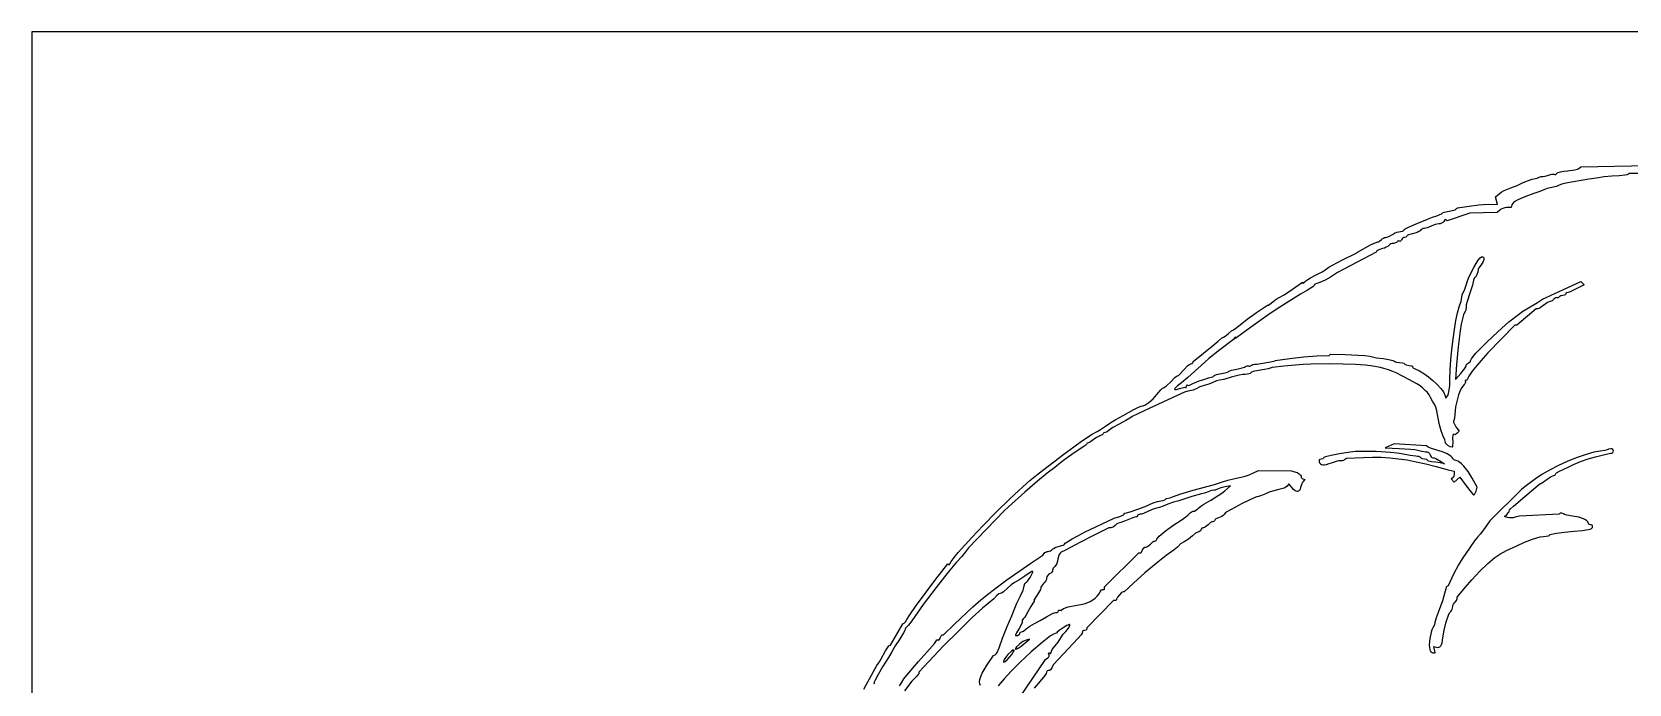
# Model space of a CAD drawing. Extents: x 49.4 to 149.4, y 52.5 to 152.5.
# Drawn here: x 49.4 to 101.1, y 131.4 to 152.5 of the extents above; entities that cross this region are included whole.
import ezdxf

# ---------------------------------------------------------------- set-up
doc = ezdxf.new("R2010")
doc.units = 0
doc.layers.add('LAYER_1', color=7, linetype='CONTINUOUS')

msp = doc.modelspace()

# ---------------------------------------------------------------- linework, layer by layer
at = {"layer": 'LAYER_1'}
for points in [[(149.443, 152.454), (49.444, 152.454), (49.444, 61.017)], [(76.338, 131.218), (76.65, 131.794), (76.756, 131.98), (76.809, 132.06), (76.845, 132.107), (76.9, 132.197), (77.041, 132.456), (77.1, 132.557), (77.151, 132.615), (77.196, 132.642), (77.598, 133.335), (77.641, 133.352), (77.685, 133.394), (77.731, 133.472), (77.822, 133.623), (78.011, 133.894), (78.664, 134.769), (79.049, 135.273), (79.085, 135.251), (79.111, 135.247), (79.122, 135.268), (79.161, 135.344), (79.254, 135.472), (79.386, 135.637), (79.827, 136.121), (80.195, 136.511), (80.619, 136.941), (81.06, 137.371), (81.478, 137.76), (81.707, 137.962), (81.972, 138.179), (82.801, 138.81), (83.33, 139.205), (83.474, 139.3), (83.722, 139.457), (83.883, 139.547), (83.99, 139.613), (84.147, 139.721), (84.326, 139.84), (84.484, 139.93), (84.725, 140.06), (85.068, 140.254), (85.219, 140.328), (85.302, 140.359), (85.356, 140.37), (85.417, 140.395), (85.554, 140.481), (85.692, 140.601), (85.755, 140.67), (85.812, 140.742), (85.939, 140.895), (85.991, 140.941), (86.026, 140.959), (86.062, 140.974), (86.118, 141.015), (86.258, 141.151), (86.394, 141.287), (86.445, 141.328), (86.476, 141.343), (86.507, 141.359), (86.556, 141.4), (86.686, 141.536), (86.817, 141.672), (86.869, 141.713), (86.902, 141.728), (86.943, 141.739), (86.969, 141.766), (86.985, 141.804), (87.322, 142.073), (87.599, 142.299), (87.793, 142.468), (87.899, 142.557), (87.962, 142.594), (88.024, 142.629), (88.126, 142.714), (88.227, 142.799), (88.288, 142.834), (88.364, 142.88), (88.499, 142.991), (88.73, 143.172), (89.034, 143.387), (89.39, 143.627), (89.415, 143.628), (89.467, 143.66), (89.556, 143.736), (89.666, 143.821), (89.767, 143.874), (89.931, 143.964), (90.192, 144.139), (90.521, 144.373), (90.521, 144.341), (90.529, 144.337), (90.552, 144.348), (90.629, 144.41), (90.689, 144.457), (90.773, 144.51), (90.966, 144.609), (91.157, 144.706), (91.237, 144.756), (91.294, 144.8), (91.366, 144.852), (91.487, 144.924), (91.811, 145.093), (92.228, 145.294), (92.3, 145.337), (92.722, 145.573), (92.873, 145.645), (92.952, 145.672), (92.979, 145.678), (93.011, 145.694), (93.07, 145.745), (93.099, 145.773), (93.135, 145.796), (93.173, 145.811), (93.208, 145.817), (93.25, 145.825), (93.306, 145.845), (93.431, 145.913), (93.495, 145.95), (93.564, 145.98), (93.63, 146.001), (93.683, 146.009), (93.76, 146.021), (93.783, 146.035), (93.791, 146.051), (93.804, 146.072), (93.837, 146.098), (93.948, 146.151), (94.248, 146.272), (94.561, 146.409), (94.719, 146.471), (94.862, 146.516), (94.963, 146.551), (94.999, 146.571), (95.02, 146.589), (95.046, 146.607), (95.1, 146.627), (95.26, 146.661), (95.412, 146.694), (95.458, 146.712), (95.475, 146.728), (95.493, 146.754), (95.535, 146.769), (95.908, 146.83), (96.217, 146.869), (96.521, 146.885), (96.821, 146.884), (96.761, 147.125), (96.875, 147.228), (96.941, 147.276), (97.034, 147.328), (97.143, 147.379), (97.255, 147.423), (97.456, 147.498), (97.567, 147.549), (97.654, 147.591), (97.798, 147.646), (97.948, 147.695), (98.048, 147.721), (98.105, 147.734), (98.173, 147.76), (98.24, 147.781), (98.294, 147.783), (98.364, 147.793), (98.473, 147.829), (98.584, 147.86), (98.629, 147.863), (98.659, 147.855), (98.681, 147.848), (98.705, 147.852), (98.728, 147.865), (98.747, 147.887), (98.785, 147.914), (98.861, 147.939), (98.965, 147.958), (99.091, 147.971), (99.324, 148.001), (99.409, 148.022), (99.457, 148.043), (99.52, 148.093), (101.704, 148.136)], [(102.203, 147.885), (101.07, 147.885), (101.038, 147.853), (101.006, 147.84), (100.942, 147.827), (100.754, 147.809), (100.515, 147.793), (100.268, 147.768), (100.022, 147.734), (99.78, 147.693), (99.034, 147.564), (98.901, 147.534), (98.818, 147.501), (98.729, 147.465), (98.583, 147.431), (98.429, 147.395), (98.319, 147.357), (98.193, 147.304), (98, 147.235), (97.704, 147.126), (97.486, 147.029), (97.406, 146.984), (97.346, 146.942), (97.306, 146.903), (97.287, 146.868), (97.264, 146.779), (97.118, 146.779), (97.056, 146.772), (96.992, 146.755), (96.936, 146.73), (96.894, 146.7), (96.815, 146.621), (95.932, 146.597), (95.193, 146.355), (95.162, 146.386), (95.146, 146.392), (95.126, 146.383), (95.084, 146.333), (95.057, 146.301), (95.018, 146.274), (94.972, 146.256), (94.925, 146.25), (94.805, 146.228), (94.675, 146.178), (94.554, 146.127), (94.459, 146.106), (94.424, 146.1), (94.386, 146.084), (94.35, 146.061), (94.32, 146.033), (94.282, 146.002), (94.223, 145.973), (94.151, 145.948), (94.074, 145.93), (93.942, 145.897), (93.902, 145.877), (93.888, 145.859), (93.882, 145.842), (93.868, 145.829), (93.821, 145.817), (93.792, 145.811), (93.765, 145.795), (93.741, 145.771), (93.725, 145.741), (93.71, 145.714), (93.691, 145.697), (93.671, 145.689), (93.651, 145.694), (93.631, 145.701), (93.61, 145.699), (93.591, 145.69), (93.575, 145.673), (93.557, 145.654), (93.528, 145.639), (93.458, 145.624), (93.419, 145.619), (93.379, 145.604), (93.342, 145.582), (93.313, 145.555), (93.279, 145.526), (93.228, 145.497), (93.167, 145.471), (93.103, 145.453), (92.987, 145.418), (92.946, 145.398), (92.924, 145.38), (92.898, 145.34), (92.491, 145.128), (91.853, 144.789), (91.655, 144.678), (91.555, 144.616), (91.425, 144.533), (91.247, 144.438), (91.08, 144.359), (90.981, 144.326), (90.954, 144.321), (90.928, 144.308), (90.906, 144.289), (90.892, 144.265), (90.868, 144.235), (90.82, 144.195), (90.682, 144.11), (90.452, 143.979), (90.16, 143.799), (89.701, 143.51), (89.364, 143.283), (88.763, 142.847), (88.356, 142.546), (88.355, 142.582), (88.352, 142.592), (88.345, 142.593), (88.319, 142.569), (88.284, 142.519), (87.851, 142.184), (87.493, 141.898), (87.24, 141.68), (86.81, 141.294), (86.607, 141.122), (86.473, 141.016), (86.398, 140.948), (86.386, 140.924), (86.39, 140.906), (86.409, 140.897), (86.442, 140.898), (86.548, 140.93), (86.673, 140.97), (86.717, 140.976), (86.741, 140.971), (86.752, 140.965), (86.761, 140.97), (86.769, 141.007), (86.778, 141.043), (86.787, 141.047), (86.799, 141.041), (86.823, 141.035), (86.864, 141.043), (86.979, 141.092), (87.1, 141.151), (87.178, 141.179), (87.251, 141.199), (87.361, 141.24), (87.476, 141.279), (87.563, 141.295), (87.618, 141.309), (87.657, 141.341), (87.685, 141.361), (87.74, 141.382), (87.901, 141.418), (88.061, 141.453), (88.115, 141.472), (88.141, 141.49), (88.169, 141.509), (88.226, 141.528), (88.393, 141.563), (88.572, 141.601), (88.64, 141.623), (88.682, 141.645), (88.734, 141.67), (88.757, 141.671), (88.774, 141.663), (88.79, 141.655), (88.813, 141.656), (88.864, 141.682), (88.918, 141.714), (88.964, 141.722), (89.043, 141.724), (89.174, 141.744), (89.486, 141.796), (89.588, 141.814), (89.631, 141.827), (89.631, 141.837), (90.112, 141.906), (90.567, 141.957), (90.987, 141.985), (91.382, 141.996), (91.43, 142.044), (91.901, 142.028), (92.539, 141.997), (92.693, 141.98), (92.781, 141.957), (92.917, 141.928), (93.141, 141.899), (93.358, 141.864), (93.435, 141.843), (93.476, 141.823), (93.504, 141.805), (93.547, 141.79), (93.654, 141.776), (93.756, 141.762), (93.794, 141.747), (93.815, 141.728), (93.836, 141.71), (93.871, 141.694), (93.963, 141.68), (94.046, 141.667), (94.071, 141.653), (94.08, 141.635), (94.088, 141.615), (94.11, 141.594), (94.181, 141.558), (94.301, 141.505), (94.441, 141.42), (94.589, 141.312), (94.737, 141.19), (94.873, 141.061), (94.989, 140.936), (95.075, 140.822), (95.103, 140.772), (95.12, 140.729), (95.149, 140.619), (95.214, 140.705), (95.243, 140.77), (95.264, 140.879), (95.278, 141.031), (95.285, 141.223), (95.295, 141.532), (95.316, 141.861), (95.347, 142.197), (95.386, 142.529), (95.431, 142.845), (95.481, 143.132), (95.534, 143.377), (95.589, 143.57), (95.644, 143.757), (95.667, 143.885), (95.679, 143.958), (95.708, 144.015), (95.755, 144.111), (95.81, 144.277), (95.854, 144.409), (95.912, 144.554), (96.055, 144.846), (96.13, 144.974), (96.2, 145.08), (96.259, 145.152), (96.305, 145.183), (96.341, 145.185), (96.367, 145.175), (96.382, 145.154), (96.386, 145.125), (96.379, 145.087), (96.361, 145.042), (96.293, 144.933), (96.225, 144.837), (96.196, 144.783), (96.186, 144.702), (96.159, 144.616), (96.126, 144.546), (96.109, 144.526), (96.095, 144.518), (96.078, 144.511), (96.064, 144.493), (96.05, 144.434), (96.013, 144.275), (95.926, 144.013), (95.841, 143.741), (95.816, 143.632), (95.808, 143.561), (95.796, 143.462), (95.781, 143.418), (95.761, 143.385), (95.728, 143.315), (95.692, 143.187), (95.654, 143.011), (95.617, 142.795), (95.55, 142.278), (95.5, 141.704), (95.468, 141.223), (95.638, 141.416), (95.759, 141.57), (95.796, 141.63), (95.81, 141.67), (95.816, 141.696), (95.832, 141.721), (95.856, 141.743), (95.884, 141.759), (95.935, 141.791), (95.95, 141.811), (95.956, 141.83), (95.981, 141.889), (96.04, 141.972), (96.124, 142.071), (96.468, 142.417), (96.84, 142.777), (97.186, 143.083), (97.501, 143.329), (97.644, 143.428), (97.776, 143.51), (98.112, 143.717), (98.283, 143.819), (98.401, 143.878), (98.822, 144.063), (99.358, 144.317), (99.514, 144.395), (99.623, 144.285), (99.365, 144.151), (99.172, 144.06), (99.105, 144.034), (99.07, 144.027), (99.045, 144.02), (99.034, 143.989), (99.027, 143.97), (99.007, 143.955), (98.977, 143.945), (98.941, 143.941), (98.866, 143.926), (98.836, 143.911), (98.817, 143.892), (98.784, 143.865), (98.765, 143.862), (98.748, 143.867), (98.728, 143.871), (98.703, 143.863), (98.649, 143.82), (98.589, 143.769), (98.556, 143.754), (98.527, 143.748), (98.491, 143.739), (98.441, 143.713), (98.322, 143.628), (98.206, 143.543), (98.159, 143.517), (98.128, 143.508), (98.078, 143.508), (97.454, 142.979), (97.383, 142.979), (96.509, 142.081), (96.362, 141.917), (96.167, 141.69), (96.007, 141.49), (95.899, 141.337), (95.87, 141.286), (95.86, 141.254), (95.856, 141.233), (95.845, 141.215), (95.829, 141.203), (95.809, 141.199), (95.791, 141.196), (95.781, 141.187), (95.778, 141.173), (95.784, 141.156), (95.789, 141.136), (95.783, 141.11), (95.768, 141.083), (95.744, 141.059), (95.698, 141.007), (95.651, 140.931), (95.606, 140.835), (95.564, 140.724), (95.526, 140.603), (95.494, 140.474), (95.47, 140.344), (95.455, 140.217), (95.429, 139.976), (95.405, 139.863), (95.404, 139.843), (95.418, 139.805), (95.481, 139.7), (95.58, 139.56), (95.522, 139.49), (95.469, 139.449), (95.442, 139.442), (95.421, 139.447), (95.405, 139.454), (95.393, 139.452), (95.377, 139.417), (95.372, 139.333), (95.378, 139.191), (95.374, 139.081), (95.366, 139.047), (95.355, 139.035), (95.29, 139.052), (95.219, 139.094), (95.162, 139.145), (95.144, 139.17), (95.138, 139.193), (95.117, 139.275), (95.065, 139.389), (95, 139.567), (94.943, 139.798), (94.865, 140.213), (94.829, 140.336), (94.782, 140.43), (94.721, 140.523), (94.655, 140.646), (94.611, 140.724), (94.556, 140.8), (94.49, 140.873), (94.411, 140.945), (94.319, 141.016), (94.214, 141.086), (93.96, 141.228), (93.551, 141.436), (93.44, 141.486), (93.296, 141.538), (93.151, 141.582), (93.038, 141.608), (92.797, 141.651), (92.559, 141.685), (92.228, 141.71), (91.83, 141.725), (91.386, 141.728), (90.785, 141.724), (90.545, 141.708), (89.919, 141.653), (89.535, 141.613), (89.511, 141.606), (89.414, 141.572), (89.293, 141.544), (89.102, 141.515), (88.927, 141.481), (88.87, 141.46), (88.845, 141.439), (88.826, 141.421), (88.787, 141.405), (88.734, 141.395), (88.671, 141.391), (88.586, 141.384), (88.471, 141.363), (88.212, 141.295), (87.976, 141.227), (87.833, 141.199), (87.74, 141.179), (87.626, 141.131), (87.488, 141.073), (87.337, 141.029), (87.197, 140.985), (87.083, 140.928), (86.984, 140.882), (86.929, 140.868), (86.88, 140.862), (86.812, 140.85), (86.707, 140.815), (86.445, 140.701), (85.566, 140.284), (85.013, 140.027), (84.941, 139.974), (84.809, 139.896), (84.594, 139.785), (84.384, 139.67), (84.307, 139.62), (84.264, 139.583), (84.205, 139.535), (84.172, 139.521), (84.142, 139.516), (84.095, 139.503), (84.081, 139.489), (84.075, 139.473), (84.067, 139.454), (84.043, 139.434), (83.966, 139.402), (83.858, 139.354), (83.752, 139.277), (83.663, 139.208), (83.624, 139.187), (83.596, 139.179), (83.561, 139.168), (83.546, 139.142), (83.539, 139.124), (83.519, 139.102), (83.453, 139.058), (83.301, 138.964), (83.066, 138.804), (82.835, 138.64), (82.698, 138.533), (82.51, 138.385), (82.261, 138.196), (81.951, 137.938), (81.546, 137.584), (81.014, 137.106), (80.877, 136.982), (79.722, 135.783), (79.626, 135.657), (79.501, 135.508), (79.337, 135.323), (79.064, 135), (78.68, 134.509), (78.261, 133.953), (77.885, 133.431), (77.779, 133.29), (77.714, 133.223), (77.689, 133.195), (77.678, 133.153), (77.663, 133.11), (77.622, 133.034), (77.486, 132.824), (77.35, 132.621), (77.293, 132.518), (77.245, 132.422), (77.13, 132.237), (76.943, 131.945), (76.797, 131.697), (76.702, 131.512), (76.677, 131.449), (76.668, 131.409), (76.663, 131.382)], [(77.49, 131.329), (77.552, 131.423), (77.631, 131.552), (77.723, 131.675), (78.107, 132.117), (78.46, 132.506), (78.621, 132.692), (78.67, 132.758), (78.688, 132.794), (78.692, 132.808), (78.701, 132.815), (78.733, 132.808), (78.753, 132.805), (78.773, 132.817), (78.793, 132.842), (78.808, 132.877), (78.841, 132.946), (78.859, 132.966), (78.875, 132.974), (78.911, 132.974), (79.274, 133.323), (79.864, 133.875), (80.123, 134.102), (80.382, 134.315), (80.657, 134.526), (80.964, 134.75), (81.742, 135.286), (82.127, 135.546), (82.166, 135.607), (82.188, 135.631), (82.219, 135.65), (82.255, 135.663), (82.292, 135.668), (82.331, 135.673), (82.371, 135.688), (82.409, 135.711), (82.439, 135.739), (82.475, 135.768), (82.528, 135.798), (82.593, 135.823), (82.661, 135.84), (82.777, 135.873), (82.812, 135.891), (82.825, 135.908), (82.844, 135.933), (82.898, 135.973), (83.074, 136.076), (83.398, 136.248), (83.474, 136.289), (84.436, 136.747), (84.46, 136.752), (84.579, 136.783), (84.67, 136.816), (84.728, 136.847), (84.743, 136.862), (84.749, 136.875), (84.755, 136.892), (84.771, 136.906), (84.825, 136.918), (84.946, 136.948), (85.167, 137.023), (85.434, 137.125), (85.694, 137.235), (85.828, 137.283), (85.938, 137.303), (86.015, 137.314), (86.067, 137.339), (86.102, 137.366), (86.136, 137.379), (86.227, 137.404), (86.552, 137.515), (86.986, 137.648), (87.514, 137.787), (87.679, 137.833), (87.803, 137.877), (87.93, 137.923), (88.107, 137.974), (88.289, 138.019), (88.428, 138.045), (88.54, 138.065), (88.663, 138.099), (88.794, 138.147), (88.933, 138.208), (89.102, 138.288), (90.16, 138.278), (90.232, 138.254), (90.342, 138.215), (90.417, 138.176), (90.459, 138.137), (90.473, 138.096), (90.477, 138.069), (90.49, 138.045), (90.509, 138.025), (90.533, 138.012), (90.593, 137.992), (90.534, 137.92), (90.487, 137.835), (90.457, 137.732), (90.443, 137.678), (90.421, 137.639), (90.393, 137.615), (90.358, 137.606), (90.319, 137.612), (90.277, 137.633), (90.232, 137.669), (90.185, 137.721), (90.08, 137.856), (90.024, 137.78), (89.985, 137.747), (89.922, 137.716), (89.844, 137.689), (89.758, 137.67), (89.552, 137.619), (89.445, 137.582), (89.352, 137.542), (89.196, 137.475), (89.097, 137.447), (89.043, 137.438), (88.955, 137.403), (88.573, 137.213), (88.212, 137.028), (88.076, 136.944), (88.021, 136.901), (87.985, 136.864), (87.952, 136.831), (87.907, 136.799), (87.856, 136.772), (87.804, 136.754), (87.718, 136.719), (87.692, 136.698), (87.683, 136.677), (87.678, 136.658), (87.664, 136.643), (87.643, 136.633), (87.618, 136.63), (87.586, 136.622), (87.547, 136.601), (87.466, 136.533), (87.387, 136.465), (87.35, 136.445), (87.32, 136.437), (87.294, 136.432), (87.27, 136.416), (87.248, 136.393), (87.232, 136.365), (87.217, 136.337), (87.194, 136.314), (87.167, 136.299), (87.14, 136.293), (87.105, 136.284), (87.061, 136.258), (86.964, 136.175), (86.838, 136.07), (86.691, 135.981), (86.576, 135.914), (86.541, 135.885), (86.528, 135.863), (86.516, 135.839), (86.482, 135.804), (86.372, 135.721), (86.114, 135.538), (85.788, 135.281), (85.423, 134.975), (85.051, 134.646), (84.749, 134.369), (84.725, 134.369), (84.672, 134.338), (84.6, 134.267), (84.536, 134.187), (84.516, 134.153), (84.508, 134.128), (84.504, 134.11), (84.493, 134.094), (84.476, 134.084), (84.456, 134.08), (84.405, 134.08), (83.546, 133.196), (83.546, 133.157), (83.54, 133.142), (83.525, 133.13), (83.474, 133.118), (83.446, 133.114), (83.423, 133.101), (83.408, 133.083), (83.402, 133.061), (83.391, 133.027), (83.36, 132.977), (83.259, 132.856), (82.79, 132.356), (82.464, 132.003), (82.421, 131.911), (82.399, 131.876), (82.371, 131.847), (82.341, 131.827), (82.312, 131.82), (82.267, 131.806), (82.253, 131.79), (82.247, 131.772), (82.232, 131.728), (82.184, 131.655), (81.983, 131.416), (81.847, 131.256)], [(80.11, 131.339), (80.086, 131.387), (80.079, 131.451), (80.091, 131.531), (80.12, 131.625), (80.165, 131.731), (80.227, 131.848), (80.306, 131.973), (80.529, 132.309), (80.587, 132.331), (80.615, 132.356), (80.647, 132.406), (80.679, 132.476), (80.708, 132.556), (80.817, 132.87), (80.973, 133.239), (81.123, 133.589), (81.215, 133.84), (81.281, 133.999), (81.389, 134.214), (81.486, 134.421), (81.515, 134.505), (81.526, 134.562), (81.539, 134.63), (81.553, 134.65), (81.569, 134.658), (81.594, 134.672), (81.63, 134.711), (81.714, 134.83), (81.783, 134.955), (81.8, 135.001), (81.799, 135.025), (81.773, 135.02), (81.717, 134.989), (81.545, 134.875), (81.35, 134.743), (81.213, 134.662), (81.104, 134.588), (80.976, 134.47), (80.858, 134.365), (80.808, 134.333), (80.773, 134.321), (80.743, 134.314), (80.705, 134.295), (80.626, 134.232), (80.54, 134.142), (80.179, 133.836), (79.842, 133.53), (79.404, 133.106), (78.917, 132.616), (78.436, 132.111), (78.111, 131.763), (78.111, 131.73), (78.086, 131.683), (78.027, 131.617), (77.894, 131.474), (77.65, 131.17)], [(81.374, 130.935), (82.215, 132.18), (82.287, 132.233), (82.314, 132.259), (82.328, 132.289), (82.33, 132.319), (82.32, 132.349), (82.305, 132.387), (82.315, 132.388), (82.336, 132.377), (82.358, 132.369), (82.376, 132.372), (82.388, 132.387), (82.392, 132.411), (82.401, 132.448), (82.427, 132.497), (82.512, 132.609), (82.618, 132.741), (82.704, 132.878), (82.781, 132.994), (82.824, 133.044), (82.864, 133.079), (82.927, 133.142), (82.978, 133.219), (83.002, 133.283), (82.999, 133.303), (82.985, 133.311), (82.906, 133.277), (82.777, 133.201), (82.654, 133.117), (82.592, 133.06), (82.567, 133.033), (82.528, 133.022), (82.472, 133.001), (82.377, 132.941), (82.1, 132.728), (81.751, 132.427), (81.382, 132.08), (81.101, 131.799), (80.872, 131.552), (80.681, 131.328)]]:
    msp.add_lwpolyline(points, dxfattribs=at)
for points in [[(96.13, 137.621), (96.161, 137.746), (96.005, 138.037), (95.874, 138.249), (95.73, 138.429), (95.66, 138.5), (95.595, 138.555), (95.538, 138.589), (95.491, 138.602), (95.438, 138.62), (95.393, 138.663), (95.361, 138.703), (95.317, 138.743), (95.196, 138.82), (95.042, 138.889), (94.866, 138.944), (94.686, 138.996), (94.579, 139.042), (94.525, 139.084), (93.479, 139.141), (93.19, 139.013), (93.647, 139), (94.011, 138.976), (94.153, 138.958), (94.244, 138.938), (94.377, 138.904), (94.501, 138.89), (94.553, 138.884), (94.595, 138.866), (94.625, 138.836), (94.643, 138.794), (94.658, 138.757), (94.68, 138.726), (94.706, 138.706), (94.734, 138.698), (94.772, 138.69), (94.826, 138.668), (94.957, 138.597), (95.114, 138.497), (94.97, 138.529), (94.829, 138.554), (94.693, 138.567), (94.6, 138.583), (94.571, 138.596), (94.561, 138.612), (94.554, 138.627), (94.534, 138.639), (94.468, 138.65), (94.393, 138.664), (94.363, 138.68), (94.344, 138.698), (94.322, 138.717), (94.285, 138.732), (94.238, 138.741), (94.185, 138.743), (93.995, 138.764), (93.719, 138.819), (93.564, 138.848), (93.367, 138.871), (92.906, 138.9), (92.436, 138.903), (92.23, 138.894), (92.06, 138.876), (91.717, 138.822), (91.442, 138.769), (91.26, 138.723), (91.211, 138.703), (91.194, 138.688), (91.188, 138.673), (91.172, 138.661), (91.118, 138.65), (91.084, 138.643), (91.063, 138.624), (91.056, 138.597), (91.06, 138.565), (91.074, 138.533), (91.099, 138.503), (91.132, 138.48), (91.172, 138.467), (91.225, 138.469), (91.297, 138.482), (91.378, 138.505), (91.46, 138.536), (91.62, 138.591), (91.689, 138.605), (91.738, 138.607), (91.816, 138.612), (91.853, 138.623), (91.882, 138.64), (91.94, 138.685), (92.493, 138.708), (92.784, 138.714), (93.065, 138.71), (93.342, 138.694), (93.619, 138.666), (93.902, 138.624), (94.196, 138.569), (94.506, 138.5), (94.838, 138.416), (95.234, 138.311), (95.427, 138.261), (95.427, 138.17), (95.411, 138.096), (95.395, 138.066), (95.375, 138.046), (95.322, 138.014), (95.425, 137.911), (95.603, 138.073), (95.812, 137.784), (95.971, 137.58), (96.028, 137.518), (96.06, 137.495), (96.077, 137.505), (96.096, 137.532)], [(94.813, 132.397), (94.76, 132.599), (94.851, 132.575), (94.894, 132.568), (94.932, 132.573), (94.963, 132.589), (94.99, 132.618), (95.013, 132.661), (95.031, 132.718), (95.058, 132.878), (95.101, 133.13), (95.167, 133.39), (95.241, 133.606), (95.277, 133.683), (95.31, 133.73), (95.337, 133.763), (95.358, 133.804), (95.373, 133.846), (95.379, 133.885), (95.384, 133.924), (95.4, 133.964), (95.423, 134.002), (95.451, 134.032), (95.502, 134.088), (95.523, 134.14), (95.523, 134.187), (95.773, 134.501), (95.99, 134.755), (96.249, 135.027), (96.51, 135.28), (96.735, 135.474), (96.902, 135.58), (97.12, 135.695), (97.447, 135.855), (97.695, 135.973), (97.958, 136.07), (98.202, 136.136), (98.308, 136.154), (98.397, 136.16), (98.473, 136.172), (98.497, 136.184), (98.505, 136.199), (98.521, 136.215), (98.565, 136.232), (98.732, 136.264), (98.986, 136.295), (99.304, 136.319), (99.569, 136.342), (99.755, 136.374), (99.819, 136.393), (99.864, 136.415), (99.891, 136.44), (99.9, 136.467), (99.894, 136.493), (99.879, 136.514), (99.856, 136.528), (99.828, 136.533), (99.8, 136.538), (99.777, 136.551), (99.761, 136.57), (99.755, 136.594), (99.745, 136.626), (99.716, 136.659), (99.669, 136.69), (99.608, 136.72), (99.448, 136.772), (99.251, 136.807), (99.064, 136.84), (98.994, 136.861), (98.952, 136.881), (98.899, 136.906), (98.874, 136.907), (98.853, 136.901), (98.813, 136.876), (97.534, 136.813), (97.392, 136.772), (97.329, 136.759), (97.262, 136.754), (97.201, 136.756), (97.151, 136.767), (97.054, 136.803), (97.13, 136.867), (97.184, 136.925), (97.2, 136.954), (97.206, 136.977), (97.217, 137.004), (97.245, 137.041), (97.338, 137.128), (97.711, 137.441), (98.142, 137.813), (98.214, 137.869), (98.243, 137.88), (98.309, 137.916), (98.429, 138), (98.556, 138.085), (98.608, 138.111), (98.642, 138.121), (98.681, 138.133), (98.693, 138.147), (98.698, 138.164), (98.708, 138.185), (98.736, 138.211), (98.83, 138.262), (99.106, 138.396), (99.285, 138.482), (99.508, 138.571), (99.752, 138.656), (99.996, 138.727), (100.333, 138.816), (100.489, 138.839), (100.526, 138.846), (100.552, 138.864), (100.567, 138.888), (100.572, 138.914), (100.566, 138.941), (100.549, 138.964), (100.522, 138.98), (100.485, 138.987), (100.414, 138.978), (100.367, 138.956), (100.291, 138.93), (100.154, 138.909), (99.943, 138.873), (99.686, 138.802), (99.399, 138.702), (99.097, 138.581), (98.795, 138.445), (98.509, 138.3), (98.255, 138.154), (98.048, 138.012), (97.808, 137.829), (97.615, 137.683), (96.574, 136.654), (96.401, 136.413), (96.263, 136.229), (96.173, 136.125), (96.082, 136.013), (95.942, 135.812), (95.677, 135.427), (95.56, 135.233), (95.406, 134.934), (95.225, 134.561), (95.186, 134.537), (95.168, 134.512), (95.148, 134.462), (95.113, 134.314), (95.049, 134.075), (94.941, 133.779), (94.842, 133.521), (94.802, 133.375), (94.782, 133.296), (94.734, 133.201), (94.704, 133.139), (94.677, 133.056), (94.636, 132.851), (94.618, 132.646), (94.621, 132.56), (94.632, 132.496), (94.65, 132.457), (94.676, 132.426), (94.707, 132.405), (94.738, 132.397)], [(81.237, 132.964), (81.243, 132.953), (81.259, 132.948), (81.31, 132.957), (81.361, 132.989), (81.376, 133.008), (81.382, 133.027), (81.396, 133.058), (81.432, 133.07), (81.497, 133.098), (81.583, 133.164), (81.705, 133.254), (81.857, 133.339), (82.041, 133.437), (82.238, 133.558), (82.412, 133.655), (82.486, 133.685), (82.539, 133.696), (82.575, 133.7), (82.605, 133.711), (82.625, 133.727), (82.632, 133.746), (82.636, 133.764), (82.646, 133.774), (82.662, 133.775), (82.68, 133.768), (82.714, 133.758), (82.725, 133.765), (82.728, 133.778), (82.745, 133.798), (82.79, 133.821), (82.948, 133.875), (83.165, 133.927), (83.402, 133.967), (83.489, 133.985), (83.576, 134.015), (83.66, 134.054), (83.74, 134.103), (83.813, 134.159), (83.878, 134.222), (83.932, 134.289), (83.974, 134.36), (83.999, 134.4), (84.026, 134.429), (84.053, 134.444), (84.075, 134.441), (84.094, 134.434), (84.109, 134.437), (84.12, 134.45), (84.123, 134.47), (84.123, 134.529), (85.231, 135.62), (85.275, 135.62), (85.295, 135.627), (85.315, 135.648), (85.35, 135.716), (85.367, 135.753), (85.392, 135.784), (85.42, 135.804), (85.45, 135.812), (85.483, 135.82), (85.523, 135.84), (85.564, 135.871), (85.602, 135.908), (85.678, 135.976), (85.715, 135.997), (85.745, 136.004), (85.769, 136.009), (85.789, 136.022), (85.803, 136.041), (85.808, 136.064), (85.829, 136.101), (85.884, 136.159), (86.076, 136.319), (86.33, 136.505), (86.594, 136.675), (86.753, 136.783), (86.816, 136.836), (86.856, 136.879), (86.886, 136.913), (86.921, 136.941), (86.957, 136.959), (86.99, 136.966), (87.027, 136.975), (87.073, 136.999), (87.124, 137.034), (87.172, 137.077), (87.236, 137.131), (87.33, 137.196), (87.553, 137.329), (87.798, 137.475), (87.914, 137.556), (88.006, 137.628), (88.188, 137.786), (88.019, 137.754), (87.876, 137.719), (87.769, 137.68), (87.7, 137.653), (87.649, 137.647), (87.581, 137.636), (87.472, 137.598), (87.351, 137.553), (87.255, 137.526), (86.944, 137.445), (86.649, 137.348), (86.522, 137.304), (86.352, 137.256), (86.17, 137.199), (86.015, 137.134), (85.897, 137.084), (85.805, 137.063), (85.697, 137.034), (85.542, 136.966), (85.384, 136.898), (85.316, 136.878), (85.268, 136.87), (85.207, 136.856), (85.188, 136.841), (85.182, 136.822), (85.171, 136.79), (85.16, 136.782), (85.145, 136.782), (85.103, 136.779), (85.03, 136.758), (84.765, 136.649), (84.645, 136.601), (84.567, 136.582), (84.516, 136.56), (84.46, 136.509), (84.396, 136.458), (84.36, 136.443), (84.327, 136.437), (84.254, 136.437), (83.744, 136.178), (83.32, 135.959), (83.017, 135.795), (82.841, 135.698), (82.722, 135.64), (82.688, 135.615), (82.657, 135.568), (82.632, 135.504), (82.614, 135.429), (82.597, 135.354), (82.572, 135.283), (82.543, 135.225), (82.512, 135.187), (82.461, 135.125), (82.446, 135.092), (82.44, 135.062), (82.432, 135.033), (82.412, 135.001), (82.381, 134.971), (82.344, 134.946), (82.306, 134.919), (82.276, 134.884), (82.255, 134.845), (82.247, 134.808), (82.24, 134.767), (82.219, 134.721), (82.189, 134.674), (82.151, 134.633), (82.083, 134.552), (82.063, 134.512), (82.055, 134.479), (82.045, 134.439), (82.018, 134.382), (81.929, 134.245), (81.851, 134.129), (81.836, 134.093), (81.84, 134.08), (81.849, 134.074), (81.846, 134.056), (81.806, 133.996), (81.732, 133.886), (81.655, 133.738), (81.578, 133.598), (81.538, 133.541), (81.503, 133.504), (81.46, 133.45), (81.452, 133.423), (81.457, 133.402), (81.457, 133.372), (81.439, 133.32), (81.36, 133.18), (81.273, 133.042)], [(81.237, 132.522), (81.244, 132.513), (81.262, 132.514), (81.322, 132.539), (81.423, 132.61), (81.55, 132.713), (81.694, 132.838), (81.585, 132.806), (81.483, 132.756), (81.369, 132.674), (81.276, 132.587), (81.248, 132.55)], [(80.853, 132.11), (80.857, 132.098), (80.868, 132.096), (80.908, 132.117), (80.97, 132.17), (81.048, 132.252), (81.12, 132.337), (81.171, 132.409), (81.197, 132.46), (81.199, 132.476), (81.193, 132.484), (81.159, 132.478), (81.112, 132.448), (80.998, 132.34), (80.897, 132.211), (80.865, 132.154)]]:
    msp.add_lwpolyline(points, close=True, dxfattribs=at)

doc.saveas('drawing.dxf')
